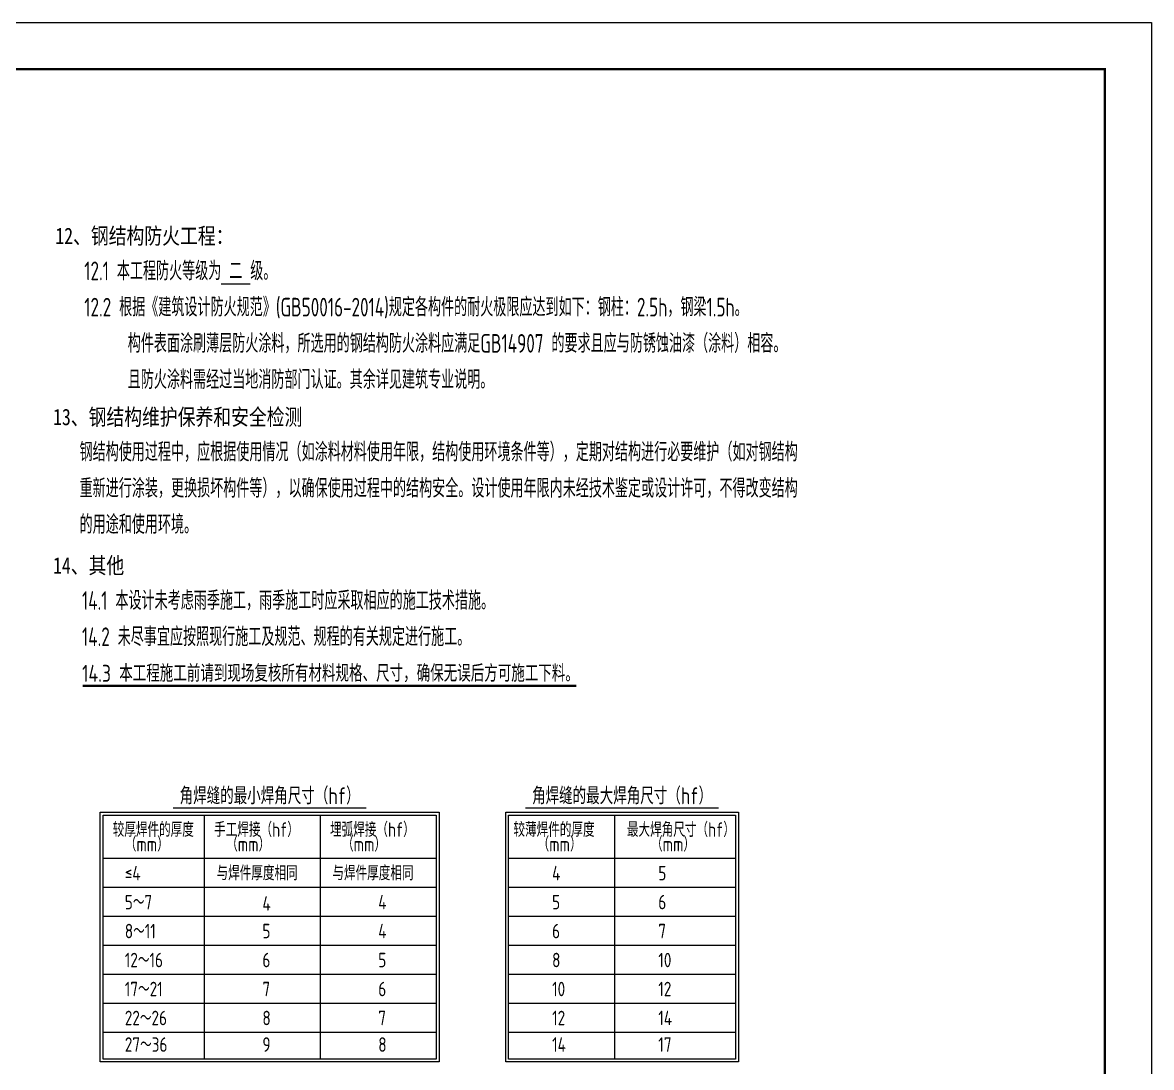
# Model space of a CAD drawing. Extents: x -803796 to -501762, y -1479216 to -846035.
# Drawn here: x -644537 to -608229, y -879630 to -846035 of the extents above; entities that cross this region are included whole.
import ezdxf
from ezdxf.enums import TextEntityAlignment as Align

# ---------------------------------------------------------------- set-up
doc = ezdxf.new("R2010")
doc.units = 0
doc.header["$LTSCALE"] = 1500
doc.layers.get('0').update_dxf_attribs({"linetype": 'CONTINUOUS'})
for name, color, linetype in [('BORDER', 7, 'CONTINUOUS'), ('钢梁', 6, 'CONTINUOUS'), ('钢雨篷', 3, 'CONTINUOUS')]:
    doc.layers.add(name, color=color, linetype=linetype)
doc.styles.add('TSSD_Rein', font='tssdeng.shx', dxfattribs={"width": 0.7, "bigfont": 'hztxt.shx'})
doc.styles.add('黑体', font='simhei.ttf')

msp = doc.modelspace()

# ---------------------------------------------------------------- linework, layer by layer
at = {"color": 7}
for p, q in [((-639696.4, -871285.8, -3.1), (-633484.6, -871285.8, -3.1)), ((-628359.9, -871285.8, -3.1), (-622148.1, -871285.8, -3.1)), ((-638687, -879361.1, -3.1), (-638687, -871518.8, -3.1)), ((-634959.9, -879361.1, -3.1), (-634959.9, -871518.8, -3.1)), ((-625487, -879361.1, -3.1), (-625487, -871518.8, -3.1)), ((-631232.9, -872916.4, -3.1), (-641948.2, -872916.4, -3.1)), ((-621604.6, -872916.4, -3.1), (-628903.4, -872916.4, -3.1)), ((-631232.9, -873848.2, -3.1), (-641948.2, -873848.2, -3.1)), ((-621604.6, -873848.2, -3.1), (-628903.4, -873848.2, -3.1)), ((-631232.9, -874779.9, -3.1), (-641948.2, -874779.9, -3.1)), ((-621604.6, -874779.9, -3.1), (-628903.4, -874779.9, -3.1)), ((-631232.9, -875711.7, -3.1), (-641948.2, -875711.7, -3.1)), ((-621604.6, -875711.7, -3.1), (-628903.4, -875711.7, -3.1)), ((-631232.9, -876643.5, -3.1), (-641948.2, -876643.5, -3.1)), ((-621604.6, -876643.5, -3.1), (-628903.4, -876643.5, -3.1)), ((-631232.9, -877575.2, -3.1), (-641948.2, -877575.2, -3.1)), ((-621604.6, -877575.2, -3.1), (-628903.4, -877575.2, -3.1)), ((-631232.9, -878507, -3.1), (-641948.2, -878507, -3.1)), ((-621604.6, -878507, -3.1), (-628903.4, -878507, -3.1))]:
    msp.add_line(p, q, dxfattribs=at)
at = {"color": 7, "elevation": -3.1}
for points in [[(-642041.3, -871425.6), (-631139.7, -871425.6), (-631139.7, -879454.3), (-642041.3, -879454.3)], [(-641948.2, -871518.8), (-631232.9, -871518.8), (-631232.9, -879361.1), (-641948.2, -879361.1)], [(-628996.6, -871425.6), (-621511.4, -871425.6), (-621511.4, -879454.3), (-628996.6, -879454.3)], [(-628903.4, -871518.8), (-621604.6, -871518.8), (-621604.6, -879361.1), (-628903.4, -879361.1)]]:
    msp.add_lwpolyline(points, close=True, dxfattribs=at)
at = {"layer": 'BORDER', "elevation": -3.1}
msp.add_lwpolyline([(-697328.7, -909034.9), (-697328.7, -846034.9), (-608228.7, -846034.9), (-608228.7, -909034.9)], close=True, dxfattribs=at)
at = {"layer": 'BORDER', "const_width": 75, "elevation": -3.1}
msp.add_lwpolyline([(-693578.7, -907534.9), (-693578.7, -847534.9), (-609728.7, -847534.9), (-609728.7, -907534.9)], close=True, dxfattribs=at)
at = {"layer": '钢雨篷', "const_width": 75, "elevation": -3.1}
msp.add_lwpolyline([(-642600.6, -867361.7), (-626730.1, -867361.7)], dxfattribs=at)

# ---------------------------------------------------------------- texts
at = {"color": 4, "style": '黑体', "width": 0.8}
for s, p in [('12、钢结构防火工程： ', (-643484.2, -853155, -3.1)), ('13、钢结构维护保养和安全检测', (-643557.4, -858978.5, -3.1)), ('14、其他', (-643557.4, -863752.7, -3.1))]:
    msp.add_text(s, height=525, dxfattribs=at).set_placement(p)
at = {"color": 7, "style": 'TSSD_Rein'}
for s, height, width, p in [('12.1 本工程防火等级为%%U 二 %%U级。', 600, 0.7, (-642552.4, -854319.7, -3.1)), ('12.2 根据《建筑设计防火规范》(GB50016-2014)规定各构件的耐火极限应达到如下：钢柱：2.5h，钢梁1.5h。', 600, 0.7, (-642552.4, -855484.4, -3.1)), ('构件表面涂刷薄层防火涂料，所选用的钢结构防火涂料应满足GB14907 的要求且应与防锈蚀油漆（涂料）相容。', 600, 0.7, (-641154.8, -856649.1, -3.1)), ('且防火涂料需经过当地消防部门认证。其余详见建筑专业说明。', 600, 0.7, (-641154.8, -857813.8, -3.1)), ('钢结构使用过程中，应根据使用情况（如涂料材料使用年限，结构使用环境条件等），定期对结构进行必要维护（如对钢结构', 600, 0.7, (-642703.6, -860143.2, -3.1)), ('重新进行涂装，更换损坏构件等），以确保使用过程中的结构安全。设计使用年限内未经技术鉴定或设计许可，不得改变结构', 600, 0.7, (-642703.6, -861307.9, -3.1)), ('的用途和使用环境。', 600, 0.7, (-642703.6, -862472.6, -3.1)), ('14.1 本设计未考虑雨季施工，雨季施工时应采取相应的施工技术措施。', 600, 0.7, (-642625.6, -864917.4, -3.1)), ('14.2 未尽事宜应按照现行施工及规范、规程的有关规定进行施工。', 600, 0.7, (-642625.6, -866082.1, -3.1)), ('较厚焊件的厚度', 465.88, 0.8, (-641637.6, -872217.6, -3.1)), ('手工焊接（hf）', 465.88, 0.8, (-638376.4, -872217.6, -3.1)), ('埋弧焊接（hf）', 465.88, 0.8, (-634649.3, -872217.6, -3.1)), ('较薄焊件的厚度', 465.88, 0.8, (-628748.1, -872217.6, -3.1)), ('最大焊角尺寸（hf）', 465.88, 0.8, (-625098.7, -872217.6, -3.1)), ('（mm）', 465.88, 0.8, (-641249.3, -872683.5, -3.1)), ('（mm）', 465.88, 0.8, (-637988.2, -872683.5, -3.1)), ('（mm）', 465.88, 0.8, (-634261.1, -872683.5, -3.1)), ('（mm）', 465.88, 0.8, (-627971.7, -872683.5, -3.1)), ('（mm）', 465.88, 0.8, (-624322.3, -872683.5, -3.1))]:
    msp.add_text(s, height=height, dxfattribs=dict(at, width=width)).set_placement(p)
at = {"color": 1, "style": 'TSSD_Rein', "width": 0.8}
msp.add_text('14.3 本工程施工前请到现场复核所有材料规格、尺寸，确保无误后方可施工下料。', height=543.53, dxfattribs=at).set_placement((-642625.6, -867230.7, -3.1))
at = {"color": 7, "style": 'TSSD_Rein', "width": 0.8}
for s, p in [('角焊缝的最小焊角尺寸（hf）', (-636590.5, -871169.3, -3.1)), ('角焊缝的最大焊角尺寸（hf）', (-625254, -871169.3, -3.1))]:
    msp.add_text(s, height=543.53, dxfattribs=at).set_placement(p, align=Align.CENTER)
at = {"layer": '钢梁', "color": 7, "style": 'TSSD_Rein', "width": 0.8}
for s, height, p in [('≤4', 465.88, (-641249.3, -873615.2, -3.1)), ('与焊件厚度相同', 465.88, (-638298.7, -873615.2, -3.1)), ('与焊件厚度相同', 465.88, (-634571.7, -873615.2, -3.1)), ('4', 465.9, (-627505.8, -873615.2, -3.1)), ('5', 465.9, (-624089.3, -873615.2, -3.1)), ('5～7', 465.88, (-641249.3, -874547, -3.1)), ('4', 465.9, (-636823.4, -874590.9, -3.1)), ('4', 465.9, (-633096.4, -874547, -3.1)), ('5', 465.9, (-627505.8, -874547, -3.1)), ('6', 465.9, (-624089.3, -874547, -3.1)), ('8～11', 465.88, (-641249.3, -875478.8, -3.1)), ('5', 465.9, (-636823.4, -875478.8, -3.1)), ('4', 465.9, (-633096.4, -875478.8, -3.1)), ('6', 465.9, (-627505.8, -875478.8, -3.1)), ('7', 465.9, (-624089.3, -875478.8, -3.1)), ('12～16', 465.88, (-641249.3, -876410.5, -3.1)), ('6', 465.9, (-636823.4, -876410.5, -3.1)), ('5', 465.9, (-633096.4, -876410.5, -3.1)), ('8', 465.9, (-627505.8, -876410.5, -3.1)), ('10', 465.88, (-624089.3, -876410.5, -3.1)), ('17～21', 465.88, (-641249.3, -877342.3, -3.1)), ('7', 465.9, (-636823.4, -877342.3, -3.1)), ('6', 465.9, (-633096.4, -877342.3, -3.1)), ('10', 465.88, (-627505.8, -877342.3, -3.1)), ('12', 465.88, (-624089.3, -877342.3, -3.1)), ('22～26', 465.88, (-641249.3, -878274.1, -3.1)), ('8', 465.9, (-636823.4, -878274.1, -3.1)), ('7', 465.9, (-633096.4, -878274.1, -3.1)), ('12', 465.88, (-627505.8, -878274.1, -3.1)), ('14', 465.88, (-624089.3, -878274.1, -3.1)), ('27～36', 465.88, (-641249.3, -879128.2, -3.1)), ('9', 465.9, (-636823.4, -879128.2, -3.1)), ('8', 465.9, (-633096.4, -879128.2, -3.1)), ('14', 465.88, (-627505.8, -879128.2, -3.1)), ('17', 465.88, (-624089.3, -879128.2, -3.1))]:
    msp.add_text(s, height=height, dxfattribs=at).set_placement(p)

doc.saveas('drawing.dxf')
